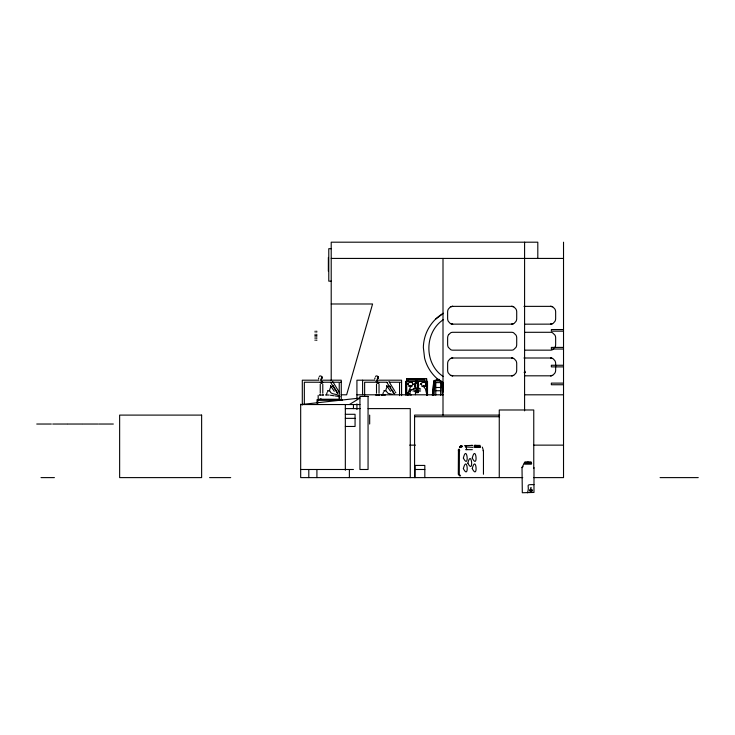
<?xml version="1.0" encoding="UTF-8"?>
<svg xmlns="http://www.w3.org/2000/svg" width="735" height="735" viewBox="0 0 735 735"><rect width="100%" height="100%" fill="white"/><g stroke="black" fill="none" stroke-linecap="round" stroke-linejoin="round"><path stroke-width="1.1" d="M320.883 399.243L320.883 398.581M405.803 391.424C405.95 386.031 405.849 397.019 405.867 390.983M405.803 386.775C405.959 381.502 405.858 392.279 405.867 386.325M405.885 381.456L427.393 381.327L427.393 394.254M407.456 395.053C408.394 392.031 408.853 390.551 410.865 386.206M410.47 391.139C409.983 392.04 411.269 389.752 410.773 390.037M415.707 392.591L415.707 390.625M417.783 392.591L417.783 390.625M410.056 389.541C409.726 391.443 410.672 395.834 409.542 394.089M415.284 390.864C415.881 393.813 414.274 392.233 418.197 392.343L418.169 390.147M415.266 387.961C413.86 385.967 415.422 380.151 417.958 383.284C411.15 383.036 418.775 383.89 417.838 382.705M410.764 389.881L413.566 389.403M427.412 392.609L427.467 389.973L427.412 392.949M427.412 387.951L427.467 385.324L427.412 388.291M415.284 391.121L415.284 391.332M417.857 392.793L418.187 392.343L415.624 392.793M405.803 385.535L405.812 384.993M409.937 391.112C408.155 389.743 412.133 388.944 409.854 389.541M417.884 383.284L417.811 382.816M410.562 391.13L410.764 389.504M411.775 381.658L412.197 381.952A1.773 1.773 0 0 0 413.199 384.028L413.162 384.543A1.764 1.764 0 0 0 411.949 386.472L411.471 386.711A1.672 1.672 0 0 0 409.248 386.564M420.953 383.688L420.925 384.212L420.944 383.688A1.755 1.755 0 0 0 422.166 381.768L422.634 381.538A1.663 1.663 0 0 0 424.858 381.676L425.28 381.961A1.764 1.764 0 0 0 426.272 384.028L426.236 384.543A1.755 1.755 0 0 0 425.032 386.454L424.554 386.693A1.663 1.663 0 0 0 422.331 386.555M405.895 394.98L405.977 381.346M416.8 390.974L416.791 388.356L416.231 388.356C410.626 381.235 422.818 381.134 417.269 388.356M418.169 387.961L418.151 383.385L415.486 383.284L415.698 382.816M415.578 383.284L418.123 383.284M531.791 489.841C533.132 492.505 528.805 492.569 530.211 489.841M321.967 377.257L321.93 378.213L321.709 376.761M339.239 396.284C337.255 393.014 331.044 395.494 329.776 390.891M378.213 377.257L378.176 378.213L377.955 376.761M415.716 387.18L415.688 382.972L418.169 383.569M407.851 383.688L407.824 384.212L407.842 383.688A1.764 1.764 0 0 0 409.073 381.759L409.542 381.52A1.672 1.672 0 0 0 411.765 381.667L412.188 381.952M413.171 384.543L413.199 384.019M426.245 384.543L426.272 384.019M415.486 383.284L415.394 381.75L418.068 381.75L417.783 383.128M432.805 395.393L433.769 381.006L441.377 381.006L442.36 395.127M434.073 395.127L435.056 381.006M321.93 378.213L322.031 377.092M378.176 378.213L378.268 377.092M427.467 394.511L427.476 395.062M416.102 381.649L415.955 381.134L417.535 381.134L417.471 381.888L417.131 381.134L416.773 381.832M433.007 395.393L434.256 381.006M405.766 394.75L405.821 381.346M416.01 381.832L416.341 381.134L416.46 381.75M432.364 395.393L433.76 381.006M329.657 389.78L330.484 387.501M385.903 389.78L386.729 387.501M409.698 381.814L410.093 381.878M411.104 382.035L411.572 381.676M526.977 462.673L527.574 462.186M533.996 484.641C524.156 484.438 530.348 485.32 527.408 492.808M415.679 382.926L417.802 383.018L415.624 382.926M326.404 394.787L327.13 392.426M382.65 394.787L383.376 392.426M321.314 379.471L320.919 380.068M377.551 379.471L375.796 381.171M319.229 376.449C320.341 374.767 323.703 377.119 320.901 379.03M318.448 378.938L318.871 377.753M374.694 378.938L375.116 377.753M375.475 376.449C376.586 374.731 379.949 377.147 377.147 379.03M416.074 381.832L416.065 382.926M458.447 449.195L458.3 474.268L459.605 475.922M459.43 449.195L459.283 474.268L460.597 475.922M533.996 467.552L533.977 492.45L522.309 492.744L522.015 467.552L524.487 462.6M320.331 382.613L321.562 381.685L322.784 382.613L321.562 383.551L320.368 382.613M376.614 382.613L377.799 381.685L379.03 382.613L377.799 383.551L376.577 382.613L376.963 381.979M378.663 383.266L379.012 382.613M554.594 347.931L554.962 347.315A6.174 6.174 0 0 0 555.651 344.476L555.651 337.981A6.174 6.174 0 0 0 554.971 335.142L552.49 332.735A4.676 4.676 0 0 0 550.533 332.293L524.505 332.303M416.626 381.805L417.131 381.134L417.14 381.832M522.291 466.991L523.008 466.523M409.119 393.813L407.567 393.877M409.119 395.017L407.41 394.906M407.668 392.885L408.605 392.784M416.047 390.974L416.745 390.368M443.279 319.707C424.15 332.395 423.994 363.972 443.279 376.531M459.485 446.926L460.854 445.777M459.605 447.1L461.001 445.924M460.468 446.908L461.828 445.768L459.88 447.578M460.092 447.569L461.993 445.924M462.361 446.485L461.185 447.312M322.399 381.979L321.562 381.713M435.717 319.027L443.279 313.422M553.648 348.987L552.49 349.722A4.676 4.676 0 0 1 550.533 350.163L524.505 350.154M349.382 404.544L359.939 398.058L301.093 404.544M450.785 306.752A4.676 4.676 0 0 1 452.742 306.32L450.188 307.083L448.313 309.159A6.174 6.174 0 0 0 447.633 312.007L447.624 318.494A6.174 6.174 0 0 0 448.313 321.342L450.188 323.418L452.742 324.181A4.676 4.676 0 0 1 450.785 323.749M513.554 323.749A4.676 4.676 0 0 1 511.597 324.181L514.151 323.418L516.025 321.342A6.174 6.174 0 0 0 516.705 318.494L516.714 312.007A6.174 6.174 0 0 0 516.025 309.159L514.151 307.083L511.597 306.32A4.676 4.676 0 0 1 513.554 306.752M450.785 358.386A4.676 4.676 0 0 1 452.742 357.954L450.188 358.717L448.313 360.793A6.174 6.174 0 0 0 447.633 363.641L447.624 370.137A6.174 6.174 0 0 0 448.313 372.976L450.188 375.052L452.742 375.815A4.676 4.676 0 0 1 450.785 375.383M552.49 323.749A4.676 4.676 0 0 1 550.533 324.181L553.097 323.418L554.962 321.342A6.174 6.174 0 0 0 555.651 318.494L555.651 312.007A6.174 6.174 0 0 0 554.971 309.159L553.097 307.083L550.533 306.32A4.676 4.676 0 0 1 552.49 306.752M513.554 375.383A4.676 4.676 0 0 1 511.597 375.815L514.151 375.052L516.025 372.976A6.174 6.174 0 0 0 516.705 370.137L516.714 363.641A6.174 6.174 0 0 0 516.025 360.793L514.151 358.717L511.597 357.954A4.676 4.676 0 0 1 513.554 358.386M552.49 375.383A4.676 4.676 0 0 1 550.533 375.815L553.097 375.052L554.962 372.976A6.174 6.174 0 0 0 555.651 370.137L555.651 363.641A6.174 6.174 0 0 0 554.971 360.793L553.097 358.717L550.533 357.954A4.676 4.676 0 0 1 552.49 358.386M424.564 386.693L425.014 386.463A1.755 1.755 0 0 1 426.236 384.534M333.387 385.93L331.219 386.812L330.529 385.719M334.25 391.277L330.768 386.096M390.496 391.277L386.775 385.719M415.33 390.974L417.223 390.57M531.598 491.09C533.702 489.216 528.529 488.711 530.257 491.053M474.7 445.392L475.178 445.392M531.708 463.656L524.303 463.656M331.209 248.687L328.775 248.687L328.775 281.156L331.209 281.156M331.209 258.426L563.524 258.426M331.209 303.987L372.581 303.987L346.635 394.805L341.132 394.805M452.071 306.366L512.267 306.366M523.945 306.366L551.204 306.366M524.505 324.181L551.204 324.135M563.524 329.546L551.351 329.546L551.351 331.163L563.524 331.163M563.524 347.407L551.351 347.407L551.351 349.024L563.524 349.024M452.071 358L512.267 358M523.945 358L551.204 358M563.524 365.258L551.351 365.258L551.351 366.884L563.524 366.884M524.257 372.59L525.075 372.59L525.075 371.267M452.071 375.815L512.267 375.815M524.505 375.815L551.204 375.815M406.611 379.407L406.694 380.758M426.548 379.361L426.548 380.712M436.369 379.379L439.337 379.379M318.972 380.197L302.305 380.197L302.305 404.994M320.644 380.197L341.27 380.197L341.27 400.437M374.767 380.197L356.925 380.197L356.925 399.013M377.027 380.197L401.576 380.197L401.576 395.623M434.964 380.197L439.842 380.197M405.766 381.456L406.85 381.97M427.513 394.75L427.513 381.456L406.602 381.538L406.602 378.617L426.64 378.617L426.686 395.32M340.25 382.228L341.27 382.228M377.027 382.228L364.633 382.228L364.633 395.623M379.278 382.228L387.161 382.228M389.412 382.228L399.546 382.228L399.546 395.623M400.557 382.228L401.576 382.228M434.936 382.623L441.487 382.623M415.505 382.816L417.958 382.816M415.394 382.926L418.068 383.018M563.524 383.119L551.351 383.119L551.351 384.745L563.524 384.745M409.9 385.507L411.15 385.507M435.781 387.492L440.651 387.492M413.759 388.356L419.786 388.356M412.914 389.054L420.631 389.054M327.911 390.772L329.647 390.772M384.157 390.772L385.884 390.772M416.139 390.763L415.551 390.726M435.781 390.735L440.651 390.735M412.914 390.974L420.631 390.974M356.925 394.805L443.324 394.805M524.606 394.805L563.524 394.805M319.67 394.888L320.249 394.888M322.748 394.888L323.327 394.888M375.916 394.888L376.485 394.888M378.994 394.888L379.572 394.888M319.633 395.053L323.418 395.053M375.879 395.053L379.664 395.053M338.909 399.243L318.172 399.243L318.172 395.32M342.317 399.675L317.033 399.675L317.033 403.258M342.519 400.097L317.796 400.097L317.796 403.258M300.679 404.544L359.939 404.544M345.331 408.605L360.141 408.605M368.116 408.605L410.268 408.605L410.268 477.612M345.331 414.292L355.069 414.292L355.069 426.465L345.331 426.465M499.653 415.1L414.586 415.1L414.586 477.612M414.586 416.727L499.377 416.727M345.331 418.353L355.069 418.353M36.75 424.031L51.358 424.031M52.709 424.031L67.317 424.031M67.896 424.031L82.513 424.031M83.193 424.031L97.856 424.031M98.71 424.031L113.319 424.031M409.726 445.134L415.459 445.134M533.683 445.134L563.524 445.134M472.651 445.364L464.419 445.722M480.258 445.392L474.149 445.392M475.628 445.787L479.22 445.787M474.047 446.834L480.626 446.834M465.402 446.944L473 447.349M474.589 447.137L480.405 447.137M472.339 449.682L465.586 449.664M458.318 450.73L458.787 450.73M459.301 450.73L459.77 450.73M482.959 450.73L483.437 450.73M524.772 462.214L531.24 462.214M524.68 462.609L531.322 462.609M524.661 463.96L531.423 463.96M522.015 467.552L522.659 467.552M300.679 469.49L353.443 469.49M415.091 469.49L424.83 469.49M41.013 477.612L54.408 477.612M209.594 477.612L230.707 477.612M522.732 477.612L300.679 477.612L300.679 404.167M533.619 477.612L563.524 477.612L563.524 242.192M660.094 477.612L698.25 477.612M531.276 487.663L530.44 487.921M531.57 491.504L530.569 491.761M381.695 394.952L382.393 394.952M325.449 394.952L329.151 395.044M381.695 395.007L385.397 395.044M476.105 445.392L475.582 445.364M416.001 382.926L417.765 382.926M417.783 383.33L417.792 387.18M471.668 445.364L472.127 445.428M482.353 447.137L483.455 450.73L483.455 474.268M466.697 449.682L465.926 445.777M339.405 396.551L335.031 395.908M339.405 396.496L340.066 396.643M330.419 395.228L333.956 395.752M394.686 393.831L394.07 393.133M443.279 383.064L443.058 382.972A40.563 40.563 0 0 1 424.573 358.028L423.36 347.508A40.563 40.563 0 0 1 443.315 313.248M524.257 372.186L525.075 372.59M392.646 394.401L388.034 393.326L386.022 390.891M422.34 386.555L421.908 386.27A1.764 1.764 0 0 0 420.916 384.203M425.271 381.961L424.848 381.676A1.663 1.663 0 0 1 422.625 381.538L422.616 381.97M418.169 390.368L418.858 390.974M415.413 392.665L415.486 394.723M390.799 388.006C390.524 384.056 387.997 387.951 387.014 386.105M391.617 389.284L392.021 389.927M392.435 390.57L393.666 392.49M333.322 386.077L334.14 387.363M334.554 388.006L335.371 389.284M335.776 389.927L336.189 390.57M336.602 391.204L337.824 393.133M388.888 381.493L394.686 390.919M395.265 391.865L395.834 392.784M386.904 382.411L393.629 393.344M386.757 386.068L387.051 386.546M332.643 381.493L339.588 392.784M330.667 382.411L337.383 393.344M330.511 386.068L330.805 386.546M530.532 490.309L531.001 490.824L531.469 490.309A2.49 2.223 -26.4 0 0 531.607 489.666L530.385 489.666A2.49 2.233 24.2 0 0 530.523 490.309M417.397 381.731L417.406 382.926M426.879 394.805L425.436 388.898L423.755 386.922A2.021 1.911 -58.9 0 1 423.47 386.114L423.452 385.654M528.97 462.673L528.346 462.214M443.086 388.751L442.305 382.117L443.131 392.077M442.764 382.117L443.416 388.751M427.402 385.324L427.476 385.875M406.703 378.617L406.749 394.86M531.653 489.216L530.257 489.216L531.524 489.427M537.809 258.426L537.809 242.192L331.209 242.192L331.209 380.5M533.757 468.342L533.757 409.983L499.258 409.983L499.258 477.612M531.166 462.214L524.836 462.214M524.588 242.192L524.588 410.865M512.267 324.135L452.071 324.135M443.003 258.426L443.003 415.1M440.651 382.623L440.651 395.237M435.781 382.623L435.781 395.237M426.53 378.617L426.392 381.538M424.83 477.612L424.83 465.43L415.091 465.43L415.091 477.612M417.535 381.134L417.535 381.888M416.35 381.134L416.368 381.97M383.992 390.873L383.992 391.59M379.03 384.24L379.03 393.253M376.504 384.24L376.504 393.253M369.677 415.1L369.677 424.031M362.603 380.197L362.603 394.75M356.925 403.882L356.925 409.551M353.443 404.544L353.443 408.605M349.382 469.49L349.382 477.612M345.331 404.544L345.331 470.262M339.276 397.304L339.276 397.846M339.239 400.079L339.239 382.228L304.336 382.228L304.336 404.544M328.38 257.425L328.343 271.224M327.746 390.873L327.746 391.59M322.784 384.24L322.784 393.253M320.258 384.24L320.258 393.253M316.914 469.49L316.914 477.612M316.757 331.099L316.757 332.229M316.757 334.269L316.757 335.408M316.757 335.766L316.757 336.511M316.757 337.622L316.757 338.541M316.757 339.928L316.757 340.544M315.131 331.099L315.131 332.229M315.131 334.269L315.131 335.408M315.131 335.766L315.131 336.511M315.131 337.622L315.131 338.541M315.131 339.928L315.131 340.544M308.801 469.49L308.801 477.612M407.824 384.203A1.773 1.773 0 0 1 408.807 386.27M410.534 395.044A2.968 2.968 0 0 1 411.297 395.017M463.372 458.098C469.757 470.29 466.909 443.187 463.372 458.098M463.372 468.581C469.518 480.846 467.285 453.651 463.372 468.581M467.855 463.179C474.213 475.398 471.42 448.286 467.855 463.179M472.256 458.098C478.558 470.281 475.922 443.223 472.256 458.098M472.256 468.581C478.402 480.846 476.17 453.642 472.256 468.581M448.681 334.526L448.313 335.142A6.174 6.174 0 0 0 447.633 337.981L447.624 344.476A6.174 6.174 0 0 0 448.313 347.315L450.785 349.722A4.676 4.676 0 0 0 452.742 350.163L511.597 350.154A4.676 4.676 0 0 0 513.554 349.722L516.025 347.315A6.174 6.174 0 0 0 516.705 344.476L516.714 337.981A6.174 6.174 0 0 0 516.025 335.142L513.554 332.735A4.676 4.676 0 0 0 511.597 332.293L452.742 332.303A4.676 4.676 0 0 0 450.785 332.735L448.681 334.526M424.701 379.343L408.283 379.343L408.283 380.932L424.701 380.932L424.701 379.343M368.06 396.431L359.939 396.431L359.939 469.49L368.06 469.49L368.06 396.431M201.629 415.1L119.64 415.1L119.64 477.612L201.629 477.612L201.629 415.1"/></g></svg>
